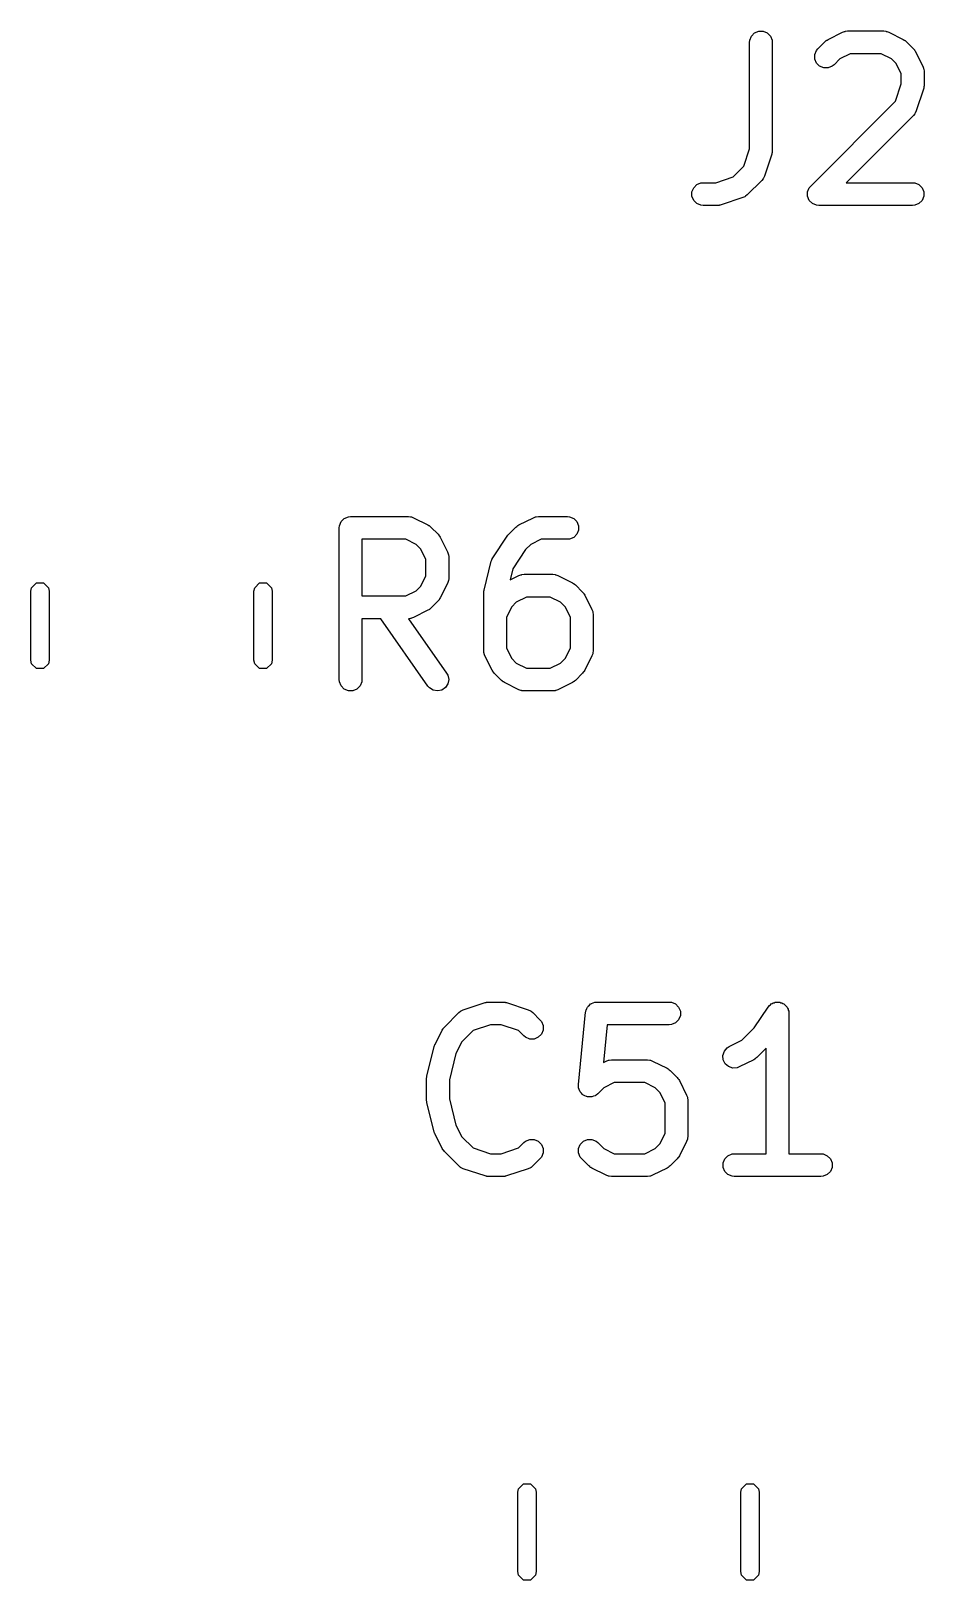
# Model space of a CAD drawing. Extents: x 2.05 to 8.87, y -5.84 to -2.88.
# Drawn here: x 7.1104 to 7.3422, y -3.4681 to -3.0661 of the extents above; entities that cross this region are included whole.
import ezdxf

# ---------------------------------------------------------------- set-up
doc = ezdxf.new("R2010")
doc.units = 0
doc.header["$MEASUREMENT"] = 0
doc.layers.add('BLACK', color=7, linetype='CONTINUOUS')

msp = doc.modelspace()

# ---------------------------------------------------------------- linework, layer by layer
at = {"layer": 'BLACK', "linetype": 'CONTINUOUS'}
for p, q in [((7.29741, -3.06745), (7.29823, -3.06663)), ((7.29823, -3.06663), (7.29929, -3.06619)), ((7.29929, -3.06619), (7.30044, -3.06619)), ((7.30044, -3.06619), (7.30151, -3.06663)), ((7.30151, -3.06663), (7.30232, -3.06745)), ((7.3173, -3.06832), (7.32105, -3.06645)), ((7.32105, -3.06645), (7.32159, -3.06624)), ((7.32159, -3.06624), (7.32169, -3.06623)), ((7.32169, -3.06623), (7.32179, -3.06619)), ((7.32179, -3.06619), (7.32237, -3.06613)), ((7.32237, -3.06613), (7.33174, -3.06613)), ((7.33174, -3.06613), (7.33232, -3.06619)), ((7.33232, -3.06619), (7.33241, -3.06623)), ((7.33241, -3.06623), (7.33252, -3.06624)), ((7.33252, -3.06624), (7.33306, -3.06645)), ((7.33306, -3.06645), (7.33681, -3.06832)), ((7.29692, -3.06909), (7.29697, -3.06851)), ((7.29692, -3.09673), (7.29692, -3.06909)), ((7.29697, -3.06851), (7.29741, -3.06745)), ((7.30232, -3.06745), (7.30276, -3.06851)), ((7.30276, -3.06851), (7.30282, -3.06909)), ((7.30282, -3.06909), (7.30282, -3.09721)), ((7.31429, -3.0712), (7.31465, -3.07075)), ((7.31465, -3.07075), (7.31653, -3.06887)), ((7.31653, -3.06887), (7.31675, -3.06869)), ((7.31675, -3.06869), (7.31681, -3.06863)), ((7.31681, -3.06863), (7.31689, -3.06857)), ((7.31689, -3.06857), (7.31698, -3.06851)), ((7.31698, -3.06851), (7.31705, -3.06848)), ((7.31705, -3.06848), (7.3173, -3.06832)), ((7.33681, -3.06832), (7.33706, -3.06848)), ((7.33706, -3.06848), (7.33713, -3.06851)), ((7.33713, -3.06851), (7.33721, -3.06857)), ((7.33721, -3.06857), (7.3373, -3.06863)), ((7.3373, -3.06863), (7.33735, -3.06869)), ((7.33735, -3.06869), (7.33758, -3.06887)), ((7.33758, -3.06887), (7.33945, -3.07075)), ((7.33945, -3.07075), (7.33964, -3.07098)), ((7.31385, -3.07226), (7.31429, -3.0712)), ((7.31385, -3.07341), (7.31385, -3.07226)), ((7.31429, -3.07448), (7.31385, -3.07341)), ((7.3151, -3.07529), (7.31429, -3.07448)), ((7.32037, -3.07339), (7.31883, -3.07492)), ((7.32306, -3.07204), (7.32037, -3.07339)), ((7.33104, -3.07204), (7.32306, -3.07204)), ((7.33374, -3.07339), (7.33104, -3.07204)), ((7.33494, -3.07459), (7.33374, -3.07339)), ((7.33629, -3.07728), (7.33494, -3.07459)), ((7.33964, -3.07098), (7.3397, -3.07103)), ((7.3397, -3.07103), (7.33975, -3.07112)), ((7.33975, -3.07112), (7.33982, -3.0712)), ((7.33982, -3.0712), (7.33985, -3.07127)), ((7.33985, -3.07127), (7.34001, -3.07152)), ((7.34001, -3.07152), (7.34188, -3.07527)), ((7.31617, -3.07573), (7.3151, -3.07529)), ((7.31732, -3.07573), (7.31617, -3.07573)), ((7.31838, -3.07529), (7.31732, -3.07573)), ((7.31883, -3.07492), (7.31838, -3.07529)), ((7.33629, -3.07986), (7.33629, -3.07728)), ((7.34188, -3.07527), (7.34209, -3.07581)), ((7.34209, -3.07581), (7.34209, -3.07591)), ((7.34209, -3.07591), (7.34213, -3.07601)), ((7.34213, -3.07601), (7.34219, -3.07659)), ((7.34219, -3.07659), (7.34219, -3.08034)), ((7.33478, -3.08437), (7.33629, -3.07986)), ((7.34204, -3.08127), (7.34017, -3.08689)), ((7.3421, -3.08098), (7.34204, -3.08127)), ((7.34213, -3.08091), (7.3421, -3.08098)), ((7.34215, -3.08081), (7.34213, -3.08091)), ((7.34217, -3.08071), (7.34215, -3.08081)), ((7.34219, -3.08034), (7.34216, -3.08063)), ((7.34216, -3.08063), (7.34217, -3.08071)), ((7.31278, -3.10637), (7.33478, -3.08437)), ((7.34017, -3.08689), (7.33993, -3.08742)), ((7.33945, -3.08805), (7.322, -3.1055)), ((7.33982, -3.0876), (7.33945, -3.08805)), ((7.33986, -3.0875), (7.33982, -3.0876)), ((7.33993, -3.08742), (7.33986, -3.0875)), ((7.29541, -3.10124), (7.29692, -3.09673)), ((7.30267, -3.09814), (7.3008, -3.10377)), ((7.30273, -3.09786), (7.30267, -3.09814)), ((7.30276, -3.09778), (7.30273, -3.09786)), ((7.30278, -3.09768), (7.30276, -3.09778)), ((7.3028, -3.09758), (7.30278, -3.09768)), ((7.30282, -3.09721), (7.30279, -3.0975)), ((7.30279, -3.0975), (7.3028, -3.09758)), ((7.29265, -3.104), (7.29541, -3.10124)), ((7.28197, -3.10788), (7.28242, -3.10682)), ((7.28242, -3.10682), (7.28323, -3.106)), ((7.28323, -3.106), (7.28429, -3.10556)), ((7.28429, -3.10556), (7.28487, -3.1055)), ((7.28487, -3.1055), (7.28814, -3.1055)), ((7.28814, -3.1055), (7.29265, -3.104)), ((7.30008, -3.10492), (7.29633, -3.10867)), ((7.30045, -3.10447), (7.30008, -3.10492)), ((7.30049, -3.10438), (7.30045, -3.10447)), ((7.30056, -3.1043), (7.30049, -3.10438)), ((7.3008, -3.10377), (7.30056, -3.1043)), ((7.31197, -3.10788), (7.31241, -3.10682)), ((7.31241, -3.10682), (7.31278, -3.10637)), ((7.322, -3.1055), (7.33924, -3.1055)), ((7.33924, -3.1055), (7.33981, -3.10556)), ((7.33981, -3.10556), (7.34088, -3.106)), ((7.34088, -3.106), (7.34169, -3.10682)), ((7.34169, -3.10682), (7.34213, -3.10788)), ((7.28197, -3.10903), (7.28197, -3.10788)), ((7.28242, -3.1101), (7.28197, -3.10903)), ((7.28323, -3.11091), (7.28242, -3.1101)), ((7.28429, -3.11135), (7.28323, -3.11091)), ((7.29518, -3.10938), (7.28955, -3.11126)), ((7.29571, -3.10915), (7.29518, -3.10938)), ((7.29579, -3.10908), (7.29571, -3.10915)), ((7.29588, -3.10904), (7.29579, -3.10908)), ((7.29633, -3.10867), (7.29588, -3.10904)), ((7.31197, -3.10903), (7.31197, -3.10788)), ((7.31241, -3.1101), (7.31197, -3.10903)), ((7.31323, -3.11091), (7.31241, -3.1101)), ((7.31429, -3.11135), (7.31323, -3.11091)), ((7.34088, -3.11091), (7.33981, -3.11135)), ((7.34169, -3.1101), (7.34088, -3.11091)), ((7.34213, -3.10903), (7.34169, -3.1101)), ((7.34213, -3.10788), (7.34213, -3.10903)), ((7.28487, -3.11141), (7.28429, -3.11135)), ((7.28862, -3.11141), (7.28487, -3.11141)), ((7.28891, -3.11138), (7.28862, -3.11141)), ((7.28899, -3.11139), (7.28891, -3.11138)), ((7.28909, -3.11136), (7.28899, -3.11139)), ((7.2892, -3.11135), (7.28909, -3.11136)), ((7.28927, -3.11132), (7.2892, -3.11135)), ((7.28955, -3.11126), (7.28927, -3.11132)), ((7.31487, -3.11141), (7.31429, -3.11135)), ((7.33924, -3.11141), (7.31487, -3.11141)), ((7.33981, -3.11135), (7.33924, -3.11141)), ((7.19043, -3.19507), (7.19049, -3.1945)), ((7.19043, -3.23444), (7.19043, -3.19507)), ((7.19049, -3.1945), (7.19093, -3.19343)), ((7.19093, -3.19343), (7.19174, -3.19262)), ((7.19174, -3.19262), (7.19281, -3.19218)), ((7.19281, -3.19218), (7.19338, -3.19212)), ((7.19338, -3.19212), (7.20838, -3.19212)), ((7.20838, -3.19212), (7.20896, -3.19218)), ((7.20896, -3.19218), (7.20905, -3.19222)), ((7.20905, -3.19222), (7.20916, -3.19222)), ((7.20916, -3.19222), (7.2097, -3.19243)), ((7.2097, -3.19243), (7.21345, -3.19431)), ((7.21345, -3.19431), (7.2137, -3.19446)), ((7.2137, -3.19446), (7.21377, -3.19449)), ((7.21377, -3.19449), (7.21385, -3.19456)), ((7.21385, -3.19456), (7.21394, -3.19461)), ((7.21394, -3.19461), (7.21399, -3.19467)), ((7.21399, -3.19467), (7.21422, -3.19486)), ((7.21422, -3.19486), (7.21609, -3.19673)), ((7.23441, -3.19673), (7.23629, -3.19486)), ((7.23629, -3.19486), (7.23651, -3.19467)), ((7.23651, -3.19467), (7.23657, -3.19461)), ((7.23657, -3.19461), (7.23665, -3.19456)), ((7.23665, -3.19456), (7.23674, -3.19449)), ((7.23674, -3.19449), (7.23681, -3.19446)), ((7.23681, -3.19446), (7.23706, -3.19431)), ((7.23706, -3.19431), (7.24081, -3.19243)), ((7.24081, -3.19243), (7.24135, -3.19222)), ((7.24135, -3.19222), (7.24145, -3.19222)), ((7.24145, -3.19222), (7.24155, -3.19218)), ((7.24155, -3.19218), (7.24213, -3.19212)), ((7.24213, -3.19212), (7.24963, -3.19212)), ((7.24963, -3.19212), (7.2502, -3.19218)), ((7.2502, -3.19218), (7.25127, -3.19262)), ((7.25127, -3.19262), (7.25208, -3.19343)), ((7.25208, -3.19343), (7.25252, -3.1945)), ((7.25252, -3.1945), (7.25252, -3.19565)), ((7.20768, -3.19802), (7.19633, -3.19802)), ((7.19633, -3.19802), (7.19633, -3.21274)), ((7.21038, -3.19937), (7.20768, -3.19802)), ((7.21158, -3.20057), (7.21038, -3.19937)), ((7.21609, -3.19673), (7.21628, -3.19696)), ((7.21628, -3.19696), (7.21634, -3.19701)), ((7.21634, -3.19701), (7.21639, -3.1971)), ((7.21639, -3.1971), (7.21646, -3.19718)), ((7.21646, -3.19718), (7.21649, -3.19725)), ((7.21649, -3.19725), (7.21665, -3.1975)), ((7.21665, -3.1975), (7.21852, -3.20125)), ((7.2303, -3.20281), (7.23404, -3.19718)), ((7.23404, -3.19718), (7.23405, -3.19718)), ((7.23405, -3.19718), (7.23422, -3.19697)), ((7.23405, -3.19718), (7.23405, -3.19718)), ((7.23422, -3.19697), (7.23441, -3.19674)), ((7.23441, -3.19674), (7.23441, -3.19673)), ((7.23441, -3.19673), (7.23441, -3.19673)), ((7.24013, -3.19937), (7.2388, -3.2007)), ((7.24282, -3.19802), (7.24013, -3.19937)), ((7.24963, -3.19802), (7.24282, -3.19802)), ((7.2502, -3.19797), (7.24963, -3.19802)), ((7.25127, -3.19753), (7.2502, -3.19797)), ((7.25208, -3.19671), (7.25127, -3.19753)), ((7.25252, -3.19565), (7.25208, -3.19671)), ((7.21293, -3.20327), (7.21158, -3.20057)), ((7.21293, -3.2075), (7.21293, -3.20327)), ((7.21852, -3.20125), (7.21873, -3.20179)), ((7.21873, -3.20179), (7.21873, -3.2019)), ((7.21873, -3.2019), (7.21878, -3.20199)), ((7.21878, -3.20199), (7.21883, -3.20257)), ((7.21883, -3.20257), (7.21883, -3.20819)), ((7.22989, -3.20373), (7.23001, -3.20339)), ((7.23001, -3.20339), (7.23002, -3.20332)), ((7.23002, -3.20332), (7.23006, -3.20325)), ((7.23006, -3.20325), (7.23008, -3.20318)), ((7.23008, -3.20318), (7.23013, -3.20313)), ((7.23013, -3.20313), (7.2303, -3.20281)), ((7.2388, -3.2007), (7.23549, -3.20566)), ((7.21158, -3.2102), (7.21293, -3.2075)), ((7.22801, -3.21123), (7.22989, -3.20373)), ((7.23549, -3.20566), (7.23476, -3.20857)), ((7.23476, -3.20857), (7.23706, -3.20743)), ((7.23706, -3.20743), (7.2376, -3.20722)), ((7.2376, -3.20722), (7.2377, -3.20721)), ((7.2377, -3.20721), (7.2378, -3.20717)), ((7.2378, -3.20717), (7.23838, -3.20712)), ((7.23838, -3.20712), (7.24588, -3.20712)), ((7.24588, -3.20712), (7.24645, -3.20717)), ((7.24645, -3.20717), (7.24655, -3.20721)), ((7.24655, -3.20721), (7.24666, -3.20722)), ((7.24666, -3.20722), (7.2472, -3.20743)), ((7.2472, -3.20743), (7.25095, -3.2093)), ((7.11043, -3.21153), (7.11061, -3.21063)), ((7.11061, -3.21063), (7.11189, -3.20935)), ((7.11189, -3.20935), (7.1137, -3.20935)), ((7.1137, -3.20935), (7.11498, -3.21063)), ((7.11498, -3.21063), (7.11516, -3.21153)), ((7.16831, -3.21153), (7.16849, -3.21063)), ((7.16849, -3.21063), (7.16977, -3.20935)), ((7.16977, -3.20935), (7.17157, -3.20935)), ((7.17157, -3.20935), (7.17285, -3.21063)), ((7.17285, -3.21063), (7.17303, -3.21153)), ((7.20768, -3.21274), (7.21038, -3.21139)), ((7.21038, -3.21139), (7.21158, -3.2102)), ((7.21852, -3.20952), (7.21665, -3.21326)), ((7.21873, -3.20897), (7.21852, -3.20952)), ((7.21878, -3.20877), (7.21873, -3.20887)), ((7.21873, -3.20887), (7.21873, -3.20897)), ((7.21883, -3.20819), (7.21878, -3.20877)), ((7.22796, -3.21159), (7.22798, -3.21137)), ((7.22798, -3.21137), (7.228, -3.21133)), ((7.228, -3.21133), (7.22801, -3.21123)), ((7.25095, -3.2093), (7.25119, -3.20946)), ((7.25119, -3.20946), (7.25127, -3.20949)), ((7.25127, -3.20949), (7.25135, -3.20956)), ((7.25135, -3.20956), (7.25144, -3.20961)), ((7.25144, -3.20961), (7.25149, -3.20967)), ((7.25149, -3.20967), (7.25171, -3.20986)), ((7.25171, -3.20986), (7.25359, -3.21173)), ((7.11043, -3.22941), (7.11043, -3.21153)), ((7.11516, -3.21153), (7.11516, -3.22941)), ((7.16831, -3.22941), (7.16831, -3.21153)), ((7.17303, -3.21153), (7.17303, -3.22941)), ((7.19633, -3.21274), (7.20768, -3.21274)), ((7.21609, -3.21403), (7.21422, -3.21591)), ((7.21628, -3.21381), (7.21609, -3.21403)), ((7.21634, -3.21375), (7.21628, -3.21381)), ((7.21639, -3.21367), (7.21634, -3.21375)), ((7.21646, -3.21358), (7.21639, -3.21367)), ((7.21649, -3.21351), (7.21646, -3.21358)), ((7.21665, -3.21326), (7.21649, -3.21351)), ((7.22792, -3.21194), (7.22793, -3.21184)), ((7.22792, -3.22694), (7.22792, -3.21194)), ((7.22793, -3.2118), (7.22796, -3.21159)), ((7.22793, -3.21184), (7.22793, -3.2118)), ((7.23638, -3.21437), (7.23518, -3.21557)), ((7.23907, -3.21302), (7.23638, -3.21437)), ((7.24518, -3.21302), (7.23907, -3.21302)), ((7.24788, -3.21437), (7.24518, -3.21302)), ((7.24907, -3.21557), (7.24788, -3.21437)), ((7.25359, -3.21173), (7.25377, -3.21196)), ((7.25377, -3.21196), (7.25383, -3.21201)), ((7.25383, -3.21201), (7.25389, -3.2121)), ((7.25389, -3.2121), (7.25395, -3.21218)), ((7.25395, -3.21218), (7.25398, -3.21225)), ((7.25398, -3.21225), (7.25414, -3.2125)), ((7.25414, -3.2125), (7.25602, -3.21625)), ((7.20122, -3.21865), (7.19633, -3.21865)), ((7.19633, -3.21865), (7.19633, -3.23444)), ((7.21346, -3.23613), (7.20122, -3.21865)), ((7.20896, -3.21859), (7.20842, -3.21864)), ((7.20842, -3.21864), (7.2183, -3.23275)), ((7.20905, -3.21855), (7.20896, -3.21859)), ((7.20916, -3.21854), (7.20905, -3.21855)), ((7.2097, -3.21834), (7.20916, -3.21854)), ((7.21345, -3.21646), (7.2097, -3.21834)), ((7.2137, -3.2163), (7.21345, -3.21646)), ((7.21377, -3.21627), (7.2137, -3.2163)), ((7.21385, -3.21621), (7.21377, -3.21627)), ((7.21394, -3.21615), (7.21385, -3.21621)), ((7.21399, -3.21609), (7.21394, -3.21615)), ((7.21422, -3.21591), (7.21399, -3.21609)), ((7.23518, -3.21557), (7.23383, -3.21827)), ((7.23383, -3.21827), (7.23383, -3.22625)), ((7.25042, -3.21827), (7.24907, -3.21557)), ((7.25042, -3.22625), (7.25042, -3.21827)), ((7.25602, -3.21625), (7.25622, -3.21679)), ((7.25622, -3.21679), (7.25623, -3.21689)), ((7.25623, -3.21689), (7.25627, -3.21699)), ((7.25627, -3.21699), (7.25633, -3.21757)), ((7.25633, -3.21757), (7.25633, -3.22694)), ((7.22798, -3.22752), (7.22792, -3.22694)), ((7.22802, -3.22762), (7.22798, -3.22752)), ((7.23383, -3.22625), (7.23518, -3.22894)), ((7.24907, -3.22894), (7.25042, -3.22625)), ((7.25627, -3.22752), (7.25623, -3.22762)), ((7.25633, -3.22694), (7.25627, -3.22752)), ((7.11061, -3.23032), (7.11043, -3.22941)), ((7.11189, -3.23159), (7.11061, -3.23032)), ((7.1137, -3.23159), (7.11189, -3.23159)), ((7.11498, -3.23032), (7.1137, -3.23159)), ((7.11516, -3.22941), (7.11498, -3.23032)), ((7.16849, -3.23032), (7.16831, -3.22941)), ((7.16977, -3.23159), (7.16849, -3.23032)), ((7.17157, -3.23159), (7.16977, -3.23159)), ((7.17285, -3.23032), (7.17157, -3.23159)), ((7.17303, -3.22941), (7.17285, -3.23032)), ((7.22803, -3.22772), (7.22802, -3.22762)), ((7.22824, -3.22826), (7.22803, -3.22772)), ((7.23011, -3.23201), (7.22824, -3.22826)), ((7.23518, -3.22894), (7.23638, -3.23014)), ((7.23638, -3.23014), (7.23907, -3.23149)), ((7.23907, -3.23149), (7.24518, -3.23149)), ((7.24518, -3.23149), (7.24788, -3.23014)), ((7.24788, -3.23014), (7.24907, -3.22894)), ((7.25602, -3.22826), (7.25414, -3.23201)), ((7.25622, -3.22772), (7.25602, -3.22826)), ((7.25623, -3.22762), (7.25622, -3.22772)), ((7.19049, -3.23502), (7.19043, -3.23444)), ((7.19093, -3.23608), (7.19049, -3.23502)), ((7.19628, -3.23502), (7.19584, -3.23608)), ((7.19633, -3.23444), (7.19628, -3.23502)), ((7.21863, -3.23551), (7.21801, -3.23648)), ((7.2183, -3.23275), (7.21858, -3.23325)), ((7.21858, -3.23325), (7.21883, -3.23438)), ((7.21883, -3.23438), (7.21863, -3.23551)), ((7.23027, -3.23226), (7.23011, -3.23201)), ((7.2303, -3.23233), (7.23027, -3.23226)), ((7.23036, -3.23241), (7.2303, -3.23233)), ((7.23042, -3.2325), (7.23036, -3.23241)), ((7.23048, -3.23255), (7.23042, -3.2325)), ((7.23066, -3.23278), (7.23048, -3.23255)), ((7.23254, -3.23465), (7.23066, -3.23278)), ((7.23277, -3.23484), (7.23254, -3.23465)), ((7.23282, -3.2349), (7.23277, -3.23484)), ((7.23291, -3.23496), (7.23282, -3.2349)), ((7.23299, -3.23502), (7.23291, -3.23496)), ((7.23306, -3.23505), (7.23299, -3.23502)), ((7.23331, -3.23521), (7.23306, -3.23505)), ((7.23706, -3.23708), (7.23331, -3.23521)), ((7.25095, -3.23521), (7.2472, -3.23708)), ((7.25119, -3.23505), (7.25095, -3.23521)), ((7.25127, -3.23502), (7.25119, -3.23505)), ((7.25135, -3.23496), (7.25127, -3.23502)), ((7.25144, -3.2349), (7.25135, -3.23496)), ((7.25149, -3.23484), (7.25144, -3.2349)), ((7.25171, -3.23465), (7.25149, -3.23484)), ((7.25359, -3.23278), (7.25171, -3.23465)), ((7.25377, -3.23255), (7.25359, -3.23278)), ((7.25383, -3.2325), (7.25377, -3.23255)), ((7.25389, -3.23241), (7.25383, -3.2325)), ((7.25395, -3.23233), (7.25389, -3.23241)), ((7.25398, -3.23226), (7.25395, -3.23233)), ((7.25414, -3.23201), (7.25398, -3.23226)), ((7.19174, -3.2369), (7.19093, -3.23608)), ((7.19281, -3.23734), (7.19174, -3.2369)), ((7.19396, -3.23734), (7.19281, -3.23734)), ((7.19502, -3.2369), (7.19396, -3.23734)), ((7.19584, -3.23608), (7.19502, -3.2369)), ((7.21384, -3.23657), (7.21346, -3.23613)), ((7.21481, -3.23719), (7.21384, -3.23657)), ((7.21594, -3.23739), (7.21481, -3.23719)), ((7.21707, -3.23714), (7.21594, -3.23739)), ((7.21801, -3.23648), (7.21707, -3.23714)), ((7.2376, -3.23729), (7.23706, -3.23708)), ((7.2377, -3.2373), (7.2376, -3.23729)), ((7.2378, -3.23734), (7.2377, -3.2373)), ((7.23838, -3.23739), (7.2378, -3.23734)), ((7.24588, -3.23739), (7.23838, -3.23739)), ((7.24645, -3.23734), (7.24588, -3.23739)), ((7.24655, -3.2373), (7.24645, -3.23734)), ((7.24666, -3.23729), (7.24655, -3.2373)), ((7.2472, -3.23708), (7.24666, -3.23729)), ((7.22263, -3.32013), (7.22826, -3.31825)), ((7.22826, -3.31825), (7.22854, -3.31819)), ((7.22854, -3.31819), (7.22861, -3.31816)), ((7.22861, -3.31816), (7.22872, -3.31815)), ((7.22872, -3.31815), (7.22882, -3.31813)), ((7.22882, -3.31813), (7.2289, -3.31813)), ((7.2289, -3.31813), (7.22919, -3.3181)), ((7.22919, -3.3181), (7.23294, -3.3181)), ((7.23294, -3.3181), (7.23323, -3.31813)), ((7.23323, -3.31813), (7.23331, -3.31813)), ((7.23331, -3.31813), (7.23341, -3.31815)), ((7.23341, -3.31815), (7.23352, -3.31816)), ((7.23352, -3.31816), (7.23359, -3.31819)), ((7.23359, -3.31819), (7.23387, -3.31825)), ((7.23387, -3.31825), (7.2395, -3.32013)), ((7.25449, -3.32019), (7.25469, -3.31981)), ((7.25469, -3.31981), (7.25486, -3.31942)), ((7.25486, -3.31942), (7.25496, -3.31931)), ((7.25496, -3.31931), (7.25503, -3.31918)), ((7.25503, -3.31918), (7.25537, -3.31891)), ((7.25537, -3.31891), (7.25567, -3.3186)), ((7.25567, -3.3186), (7.25581, -3.31854)), ((7.25581, -3.31854), (7.25592, -3.31845)), ((7.25592, -3.31845), (7.25634, -3.31832)), ((7.25634, -3.31832), (7.25674, -3.31816)), ((7.25674, -3.31816), (7.25696, -3.31814)), ((7.25696, -3.31814), (7.25703, -3.31812)), ((7.25703, -3.31812), (7.2571, -3.31812)), ((7.2571, -3.31812), (7.25731, -3.3181)), ((7.25731, -3.3181), (7.27606, -3.3181)), ((7.27606, -3.3181), (7.27664, -3.31816)), ((7.27664, -3.31816), (7.2777, -3.3186)), ((7.2777, -3.3186), (7.27851, -3.31942)), ((7.27851, -3.31942), (7.27896, -3.32048)), ((7.29814, -3.3248), (7.30172, -3.31942)), ((7.30172, -3.31942), (7.30173, -3.31942)), ((7.30173, -3.31941), (7.30209, -3.31897)), ((7.30173, -3.31942), (7.30173, -3.31941)), ((7.30173, -3.31942), (7.30173, -3.31942)), ((7.30209, -3.31897), (7.30233, -3.31881)), ((7.30233, -3.31881), (7.30254, -3.3186)), ((7.30254, -3.3186), (7.30281, -3.31849)), ((7.30281, -3.31849), (7.30305, -3.31833)), ((7.30305, -3.31833), (7.30333, -3.31827)), ((7.30333, -3.31827), (7.3036, -3.31816)), ((7.3036, -3.31816), (7.30389, -3.31816)), ((7.30389, -3.31816), (7.30418, -3.3181)), ((7.30418, -3.3181), (7.30446, -3.31816)), ((7.30446, -3.31816), (7.30476, -3.31816)), ((7.30476, -3.31816), (7.30502, -3.31827)), ((7.30502, -3.31827), (7.30531, -3.31833)), ((7.30531, -3.31833), (7.30555, -3.31849)), ((7.30555, -3.31849), (7.30582, -3.3186)), ((7.30582, -3.3186), (7.30603, -3.31881)), ((7.30603, -3.31881), (7.30627, -3.31897)), ((7.30627, -3.31897), (7.30643, -3.31921)), ((7.30643, -3.31921), (7.30664, -3.31942)), ((7.30664, -3.31942), (7.30675, -3.31968)), ((7.30675, -3.31968), (7.30691, -3.31992)), ((7.30691, -3.31992), (7.30696, -3.32021)), ((7.21773, -3.32459), (7.22148, -3.32084)), ((7.22148, -3.32084), (7.22193, -3.32048)), ((7.22193, -3.32048), (7.22202, -3.32043)), ((7.22202, -3.32043), (7.2221, -3.32037)), ((7.2221, -3.32037), (7.22263, -3.32013)), ((7.22967, -3.32401), (7.22516, -3.32551)), ((7.23246, -3.32401), (7.22967, -3.32401)), ((7.23697, -3.32551), (7.23246, -3.32401)), ((7.2395, -3.32013), (7.24003, -3.32037)), ((7.24003, -3.32037), (7.24011, -3.32043)), ((7.24011, -3.32043), (7.2402, -3.32048)), ((7.2402, -3.32048), (7.24065, -3.32084)), ((7.24065, -3.32084), (7.24253, -3.32272)), ((7.24253, -3.32272), (7.24289, -3.32316)), ((7.24289, -3.32316), (7.24333, -3.32423)), ((7.2525, -3.33951), (7.25437, -3.32076)), ((7.25437, -3.32076), (7.25442, -3.32055)), ((7.25442, -3.32048), (7.25444, -3.32041)), ((7.25442, -3.32055), (7.25442, -3.32048)), ((7.25444, -3.32041), (7.25449, -3.32019)), ((7.25998, -3.32401), (7.25901, -3.33378)), ((7.27606, -3.32401), (7.25998, -3.32401)), ((7.27664, -3.32395), (7.27606, -3.32401)), ((7.2777, -3.32351), (7.27664, -3.32395)), ((7.27851, -3.3227), (7.2777, -3.32351)), ((7.27896, -3.32163), (7.27851, -3.3227)), ((7.27896, -3.32048), (7.27896, -3.32163)), ((7.30696, -3.32021), (7.30708, -3.32048)), ((7.30708, -3.32048), (7.30713, -3.32105)), ((7.30713, -3.32105), (7.30713, -3.32105)), ((7.30713, -3.32105), (7.30713, -3.32105)), ((7.30713, -3.32105), (7.30713, -3.32106)), ((7.30713, -3.32106), (7.30713, -3.35747)), ((7.2153, -3.32911), (7.21718, -3.32536)), ((7.21718, -3.32536), (7.21733, -3.32511)), ((7.21733, -3.32511), (7.21736, -3.32504)), ((7.21736, -3.32504), (7.21743, -3.32496)), ((7.21743, -3.32496), (7.21748, -3.32487)), ((7.21748, -3.32487), (7.21754, -3.32482)), ((7.21754, -3.32482), (7.21773, -3.32459)), ((7.22516, -3.32551), (7.22224, -3.32843)), ((7.23835, -3.32689), (7.23697, -3.32551)), ((7.2388, -3.32726), (7.23835, -3.32689)), ((7.23986, -3.3277), (7.2388, -3.32726)), ((7.24101, -3.3277), (7.23986, -3.3277)), ((7.24208, -3.32726), (7.24101, -3.3277)), ((7.24289, -3.32645), (7.24208, -3.32726)), ((7.24333, -3.32538), (7.24289, -3.32645)), ((7.24333, -3.32423), (7.24333, -3.32538)), ((7.29161, -3.32966), (7.29493, -3.328)), ((7.29493, -3.328), (7.29814, -3.3248)), ((7.2132, -3.33721), (7.21508, -3.32971)), ((7.21508, -3.32971), (7.21509, -3.32967)), ((7.21509, -3.32965), (7.21519, -3.32941)), ((7.21509, -3.32967), (7.21509, -3.32965)), ((7.21519, -3.32941), (7.21527, -3.32917)), ((7.21527, -3.32917), (7.21528, -3.32915)), ((7.21528, -3.32915), (7.2153, -3.32911)), ((7.22073, -3.33146), (7.21902, -3.33829)), ((7.22224, -3.32843), (7.22073, -3.33146)), ((7.29, -3.33194), (7.29037, -3.33084)), ((7.29008, -3.33308), (7.29, -3.33194)), ((7.29037, -3.33084), (7.29112, -3.32997)), ((7.29112, -3.32997), (7.29161, -3.32966)), ((7.30123, -3.33006), (7.29877, -3.33252)), ((7.30123, -3.35747), (7.30123, -3.33006)), ((7.25901, -3.33378), (7.25974, -3.33341)), ((7.25974, -3.33341), (7.26028, -3.33321)), ((7.26028, -3.33321), (7.26039, -3.3332)), ((7.26039, -3.3332), (7.26049, -3.33316)), ((7.26049, -3.33316), (7.26106, -3.3331)), ((7.26106, -3.3331), (7.27043, -3.3331)), ((7.27043, -3.3331), (7.27101, -3.33316)), ((7.27101, -3.33316), (7.27111, -3.3332)), ((7.27111, -3.3332), (7.27121, -3.33321)), ((7.27121, -3.33321), (7.27176, -3.33341)), ((7.27176, -3.33341), (7.2755, -3.33529)), ((7.2755, -3.33529), (7.27575, -3.33544)), ((7.27575, -3.33544), (7.27582, -3.33547)), ((7.27582, -3.33547), (7.27591, -3.33554)), ((7.27591, -3.33554), (7.27599, -3.3356)), ((7.27599, -3.3356), (7.27605, -3.33566)), ((7.27605, -3.33566), (7.27627, -3.33584)), ((7.27627, -3.33584), (7.27815, -3.33772)), ((7.2906, -3.33411), (7.29008, -3.33308)), ((7.29147, -3.33487), (7.2906, -3.33411)), ((7.29256, -3.33523), (7.29147, -3.33487)), ((7.29371, -3.33515), (7.29256, -3.33523)), ((7.29425, -3.33495), (7.29371, -3.33515)), ((7.298, -3.33307), (7.29425, -3.33495)), ((7.29825, -3.33291), (7.298, -3.33307)), ((7.29832, -3.33288), (7.29825, -3.33291)), ((7.2984, -3.33282), (7.29832, -3.33288)), ((7.29849, -3.33276), (7.2984, -3.33282)), ((7.29854, -3.3327), (7.29849, -3.33276)), ((7.29877, -3.33252), (7.29854, -3.3327)), ((7.21311, -3.33793), (7.21312, -3.33783)), ((7.21311, -3.34355), (7.21311, -3.33793)), ((7.21312, -3.33779), (7.21315, -3.33757)), ((7.21312, -3.33783), (7.21312, -3.33779)), ((7.21315, -3.33757), (7.21317, -3.33735)), ((7.21317, -3.33735), (7.21319, -3.33731)), ((7.21319, -3.33731), (7.2132, -3.33721)), ((7.21902, -3.33829), (7.21902, -3.34319)), ((7.2525, -3.34009), (7.2525, -3.33951)), ((7.25254, -3.34023), (7.2525, -3.34009)), ((7.26176, -3.33901), (7.25906, -3.34036)), ((7.26974, -3.33901), (7.26176, -3.33901)), ((7.27244, -3.34036), (7.26974, -3.33901)), ((7.27815, -3.33772), (7.27833, -3.33794)), ((7.27833, -3.33794), (7.27839, -3.33799)), ((7.27839, -3.33799), (7.27845, -3.33808)), ((7.27845, -3.33808), (7.27851, -3.33816)), ((7.27851, -3.33816), (7.27854, -3.33823)), ((7.27854, -3.33823), (7.2787, -3.33848)), ((7.2787, -3.33848), (7.28057, -3.34223)), ((7.21312, -3.34365), (7.21311, -3.34355)), ((7.21312, -3.3437), (7.21312, -3.34365)), ((7.21315, -3.34391), (7.21312, -3.3437)), ((7.21317, -3.34413), (7.21315, -3.34391)), ((7.21319, -3.34417), (7.21317, -3.34413)), ((7.2132, -3.34427), (7.21319, -3.34417)), ((7.21902, -3.34319), (7.22073, -3.35002)), ((7.25254, -3.34038), (7.25254, -3.34023)), ((7.25271, -3.34078), (7.25254, -3.34038)), ((7.25283, -3.34119), (7.25271, -3.34078)), ((7.25292, -3.34131), (7.25283, -3.34119)), ((7.25298, -3.34144), (7.25292, -3.34131)), ((7.25329, -3.34175), (7.25298, -3.34144)), ((7.25356, -3.34208), (7.25329, -3.34175)), ((7.25369, -3.34215), (7.25356, -3.34208)), ((7.2538, -3.34226), (7.25369, -3.34215)), ((7.2542, -3.34242), (7.2538, -3.34226)), ((7.25458, -3.34263), (7.2542, -3.34242)), ((7.25472, -3.34264), (7.25458, -3.34263)), ((7.25486, -3.3427), (7.25472, -3.34264)), ((7.25529, -3.3427), (7.25486, -3.3427)), ((7.25572, -3.34274), (7.25529, -3.3427)), ((7.25586, -3.3427), (7.25572, -3.34274)), ((7.25601, -3.3427), (7.25586, -3.3427)), ((7.25641, -3.34253), (7.25601, -3.3427)), ((7.25682, -3.34241), (7.25641, -3.34253)), ((7.25694, -3.34232), (7.25682, -3.34241)), ((7.25708, -3.34226), (7.25694, -3.34232)), ((7.25752, -3.34189), (7.25708, -3.34226)), ((7.25906, -3.34036), (7.25752, -3.34189)), ((7.27363, -3.34155), (7.27244, -3.34036)), ((7.27498, -3.34425), (7.27363, -3.34155)), ((7.28057, -3.34223), (7.28078, -3.34277)), ((7.28078, -3.34277), (7.28079, -3.34288)), ((7.28079, -3.34288), (7.28083, -3.34298)), ((7.28083, -3.34298), (7.28089, -3.34355)), ((7.28089, -3.34355), (7.28089, -3.35293)), ((7.21508, -3.35177), (7.2132, -3.34427)), ((7.27498, -3.35223), (7.27498, -3.34425)), ((7.21509, -3.35181), (7.21508, -3.35177)), ((7.21509, -3.35183), (7.21509, -3.35181)), ((7.21519, -3.35207), (7.21509, -3.35183)), ((7.21527, -3.35231), (7.21519, -3.35207)), ((7.22073, -3.35002), (7.22224, -3.35305)), ((7.21528, -3.35233), (7.21527, -3.35231)), ((7.2153, -3.35237), (7.21528, -3.35233)), ((7.21718, -3.35612), (7.2153, -3.35237)), ((7.21733, -3.35637), (7.21718, -3.35612)), ((7.22224, -3.35305), (7.22516, -3.35597)), ((7.22516, -3.35597), (7.22967, -3.35747)), ((7.23246, -3.35747), (7.23697, -3.35597)), ((7.23697, -3.35597), (7.23835, -3.35459)), ((7.23835, -3.35459), (7.2388, -3.35422)), ((7.2388, -3.35422), (7.23986, -3.35378)), ((7.23986, -3.35378), (7.24101, -3.35378)), ((7.24101, -3.35378), (7.24208, -3.35422)), ((7.24208, -3.35422), (7.24289, -3.35504)), ((7.24289, -3.35504), (7.24333, -3.3561)), ((7.24333, -3.3561), (7.24333, -3.35725)), ((7.25254, -3.3561), (7.25298, -3.35504)), ((7.25254, -3.35725), (7.25254, -3.3561)), ((7.25298, -3.35504), (7.2538, -3.35422)), ((7.2538, -3.35422), (7.25486, -3.35378)), ((7.25486, -3.35378), (7.25601, -3.35378)), ((7.25601, -3.35378), (7.25708, -3.35422)), ((7.25708, -3.35422), (7.25752, -3.35459)), ((7.25752, -3.35459), (7.25906, -3.35612)), ((7.25906, -3.35612), (7.26176, -3.35747)), ((7.26974, -3.35747), (7.27244, -3.35612)), ((7.27244, -3.35612), (7.27363, -3.35493)), ((7.27363, -3.35493), (7.27498, -3.35223)), ((7.28057, -3.35425), (7.2787, -3.358)), ((7.28078, -3.35371), (7.28057, -3.35425)), ((7.28079, -3.3536), (7.28078, -3.35371)), ((7.28083, -3.3535), (7.28079, -3.3536)), ((7.28089, -3.35293), (7.28083, -3.3535)), ((7.21736, -3.35644), (7.21733, -3.35637)), ((7.21743, -3.35652), (7.21736, -3.35644)), ((7.21748, -3.35661), (7.21743, -3.35652)), ((7.21754, -3.35666), (7.21748, -3.35661)), ((7.21773, -3.35689), (7.21754, -3.35666)), ((7.22148, -3.36064), (7.21773, -3.35689)), ((7.22967, -3.35747), (7.23246, -3.35747)), ((7.24253, -3.35876), (7.24065, -3.36064)), ((7.24289, -3.35832), (7.24253, -3.35876)), ((7.24333, -3.35725), (7.24289, -3.35832)), ((7.25298, -3.35832), (7.25254, -3.35725)), ((7.25335, -3.35876), (7.25298, -3.35832)), ((7.25522, -3.36064), (7.25335, -3.35876)), ((7.26176, -3.35747), (7.26974, -3.35747)), ((7.27815, -3.35876), (7.27627, -3.36064)), ((7.27833, -3.35854), (7.27815, -3.35876)), ((7.27839, -3.35849), (7.27833, -3.35854)), ((7.27845, -3.3584), (7.27839, -3.35849)), ((7.27851, -3.35832), (7.27845, -3.3584)), ((7.27854, -3.35824), (7.27851, -3.35832)), ((7.2787, -3.358), (7.27854, -3.35824)), ((7.29004, -3.35985), (7.29048, -3.35879)), ((7.29004, -3.361), (7.29004, -3.35985)), ((7.29048, -3.35879), (7.29129, -3.35797)), ((7.29129, -3.35797), (7.29236, -3.35753)), ((7.29236, -3.35753), (7.29293, -3.35747)), ((7.29293, -3.35747), (7.30123, -3.35747)), ((7.30713, -3.35747), (7.31543, -3.35747)), ((7.31543, -3.35747), (7.31601, -3.35753)), ((7.31601, -3.35753), (7.31707, -3.35797)), ((7.31707, -3.35797), (7.31788, -3.35879)), ((7.31788, -3.35879), (7.31833, -3.35985)), ((7.31833, -3.35985), (7.31833, -3.361)), ((7.22193, -3.36101), (7.22148, -3.36064)), ((7.22202, -3.36105), (7.22193, -3.36101)), ((7.2221, -3.36112), (7.22202, -3.36105)), ((7.22263, -3.36135), (7.2221, -3.36112)), ((7.22826, -3.36323), (7.22263, -3.36135)), ((7.22854, -3.36329), (7.22826, -3.36323)), ((7.22861, -3.36332), (7.22854, -3.36329)), ((7.22872, -3.36333), (7.22861, -3.36332)), ((7.22882, -3.36336), (7.22872, -3.36333)), ((7.2289, -3.36335), (7.22882, -3.36336)), ((7.22919, -3.36338), (7.2289, -3.36335)), ((7.23294, -3.36338), (7.22919, -3.36338)), ((7.23323, -3.36335), (7.23294, -3.36338)), ((7.23331, -3.36336), (7.23323, -3.36335)), ((7.23341, -3.36333), (7.23331, -3.36336)), ((7.23352, -3.36332), (7.23341, -3.36333)), ((7.23359, -3.36329), (7.23352, -3.36332)), ((7.23387, -3.36323), (7.23359, -3.36329)), ((7.2395, -3.36135), (7.23387, -3.36323)), ((7.24003, -3.36112), (7.2395, -3.36135)), ((7.24011, -3.36105), (7.24003, -3.36112)), ((7.2402, -3.36101), (7.24011, -3.36105)), ((7.24065, -3.36064), (7.2402, -3.36101)), ((7.25545, -3.36082), (7.25522, -3.36064)), ((7.2555, -3.36088), (7.25545, -3.36082)), ((7.25559, -3.36094), (7.2555, -3.36088)), ((7.25567, -3.36101), (7.25559, -3.36094)), ((7.25574, -3.36104), (7.25567, -3.36101)), ((7.25599, -3.36119), (7.25574, -3.36104)), ((7.25974, -3.36307), (7.25599, -3.36119)), ((7.26028, -3.36327), (7.25974, -3.36307)), ((7.26039, -3.36328), (7.26028, -3.36327)), ((7.26049, -3.36332), (7.26039, -3.36328)), ((7.26106, -3.36338), (7.26049, -3.36332)), ((7.27043, -3.36338), (7.26106, -3.36338)), ((7.27101, -3.36332), (7.27043, -3.36338)), ((7.27111, -3.36328), (7.27101, -3.36332)), ((7.27121, -3.36327), (7.27111, -3.36328)), ((7.27176, -3.36307), (7.27121, -3.36327)), ((7.2755, -3.36119), (7.27176, -3.36307)), ((7.27575, -3.36104), (7.2755, -3.36119)), ((7.27582, -3.36101), (7.27575, -3.36104)), ((7.27591, -3.36094), (7.27582, -3.36101)), ((7.27599, -3.36088), (7.27591, -3.36094)), ((7.27605, -3.36082), (7.27599, -3.36088)), ((7.27627, -3.36064), (7.27605, -3.36082)), ((7.29048, -3.36207), (7.29004, -3.361)), ((7.29129, -3.36288), (7.29048, -3.36207)), ((7.29236, -3.36332), (7.29129, -3.36288)), ((7.29293, -3.36338), (7.29236, -3.36332)), ((7.31543, -3.36338), (7.29293, -3.36338)), ((7.31601, -3.36332), (7.31543, -3.36338)), ((7.31707, -3.36288), (7.31601, -3.36332)), ((7.31788, -3.36207), (7.31707, -3.36288)), ((7.31833, -3.361), (7.31788, -3.36207)), ((7.23681, -3.44532), (7.23699, -3.44442)), ((7.23699, -3.44442), (7.23827, -3.44314)), ((7.23827, -3.44314), (7.24008, -3.44314)), ((7.24008, -3.44314), (7.24136, -3.44442)), ((7.24136, -3.44442), (7.24154, -3.44532)), ((7.29469, -3.44532), (7.29486, -3.44442)), ((7.29486, -3.44442), (7.29614, -3.44314)), ((7.29614, -3.44314), (7.29795, -3.44314)), ((7.29795, -3.44314), (7.29923, -3.44442)), ((7.29923, -3.44442), (7.29941, -3.44532)), ((7.23681, -3.4659), (7.23681, -3.44532)), ((7.24154, -3.44532), (7.24154, -3.4659)), ((7.29469, -3.4659), (7.29469, -3.44532)), ((7.29941, -3.44532), (7.29941, -3.4659)), ((7.23699, -3.4668), (7.23681, -3.4659)), ((7.23827, -3.46808), (7.23699, -3.4668)), ((7.24008, -3.46808), (7.23827, -3.46808)), ((7.24136, -3.4668), (7.24008, -3.46808)), ((7.24154, -3.4659), (7.24136, -3.4668)), ((7.29486, -3.4668), (7.29469, -3.4659)), ((7.29614, -3.46808), (7.29486, -3.4668)), ((7.29795, -3.46808), (7.29614, -3.46808)), ((7.29923, -3.4668), (7.29795, -3.46808)), ((7.29941, -3.4659), (7.29923, -3.4668))]:
    msp.add_line(p, q, dxfattribs=at)

doc.saveas('drawing.dxf')
